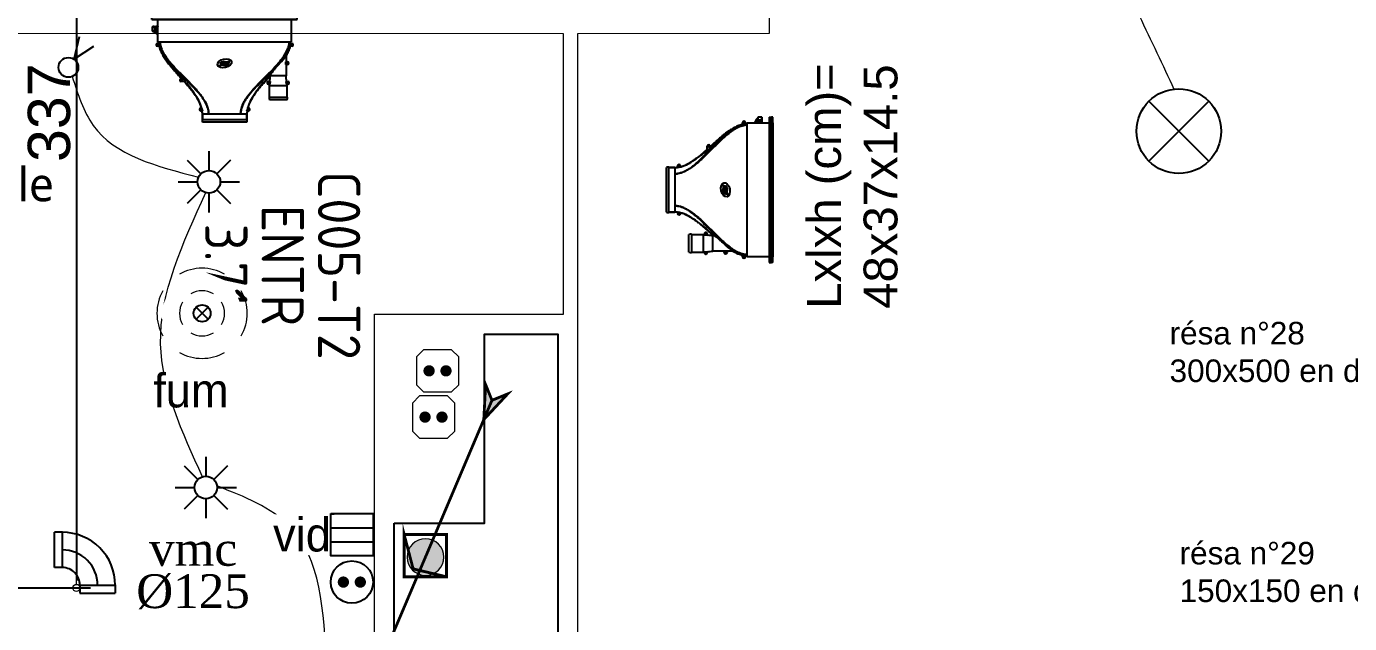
# Model space of a CAD drawing. Header units: millimetres. Extents: x 454430 to 532383, y -370512 to -310890.
# Drawn here: x 485673 to 490363, y -340370 to -338252 of the extents above; entities that cross this region are included whole.
import ezdxf
from ezdxf import colors
from ezdxf.entities.mleader import LeaderData, LeaderLine
from ezdxf.math import Vec2, Vec3

# ---------------------------------------------------------------- set-up
doc = ezdxf.new("R2010")
doc.units = ezdxf.units.MM
doc.set_wipeout_variables(frame=1)
doc.linetypes.add('prlm_ef', pattern=[0.165, 0.1, -0.065])
doc.linetypes.add('prlm_gaz', pattern=[36, 24, -3, 0, -3, 0, -3, 0, -3])
for name, color, linetype, lineweight in [('_GAZELEC-BOITE INCORPO', 36, 'Continuous', 18), ('_GAZELEC-RESERVATION', 1, 'Continuous', 18), ('_GAZELEC-RESERVATION 2', 132, 'Continuous', 18)]:
    doc.layers.add(name, color=color, linetype=linetype, lineweight=lineweight)
for name, color, linetype in [('GAZ-EU FLECHE', 42, 'Continuous'), ('prlm-CHAUFF', 30, 'Continuous'), ('prlm-EAU-EF', 161, 'Continuous'), ('prlm-EAU-EUEV', 25, 'Continuous'), ('prlm-ELEC-CFA', 181, 'Continuous'), ('prlm-ELEC-CFO', 201, 'Continuous'), ('prlm-ELEC-SSI', 230, 'Continuous'), ('prlm-GAZ', 20, 'Continuous'), ('prlm-GT', 242, 'Continuous'), ('prlm-VMC', 93, 'Continuous')]:
    doc.layers.add(name, color=color, linetype=linetype)
doc.layers.add('prlm-xpoly', color=7, linetype='Continuous', plot=False)
doc.styles.add('Arial', font='arial.ttf')
doc.styles.add('prlm-chauff', font='trebucbi.ttf', dxfattribs={"height": 18})
doc.styles.add('prlm-elec-cfa', font='comic.ttf', dxfattribs={"height": 12})
doc.styles.add('prlm-elec-ssi', font='comic.ttf', dxfattribs={"height": 12})
doc.styles.add('prlm-vmc', font='pala.ttf', dxfattribs={"height": 14})
doc.styles.add('prlm-xpoly', font='isocp.shx', dxfattribs={"height": 15})
doc.styles.get("Standard").update_dxf_attribs({"font": 'arial.ttf'})
doc.dimstyles.new('200', dxfattribs={"dimtxt": 150, "dimasz": 25, "dimexe": 50, "dimexo": 50, "dimgap": 20, "dimtad": 1, "dimdec": 0, "dimlfac": 0.1, "dimdsep": 46, "dimtxsty": 'Arial', "dimblk1": 'DOTBLANK', "dimblk2": 'DOTBLANK', "dimsah": 1, "dimcen": 25, "dimclrd": 5, "dimclre": 5, "dimadec": 0, "dimazin": 0, "dimtfac": 1, "dimtdec": 0, "dimtmove": 0, "dimatfit": 3, "dimldrblk": 'DOTBLANK', "dimfxl": 50, "dimtolj": 1, "dimtzin": 0, "dimarcsym": 0})

# ---------------------------------------------------------------- blocks, each defined once
blk = doc.blocks.new('xi.PCGTL')
at = {"layer": 'prlm-ELEC-CFO', "color": 0, "lineweight": 0}
blk.add_lwpolyline([(-7.5, -5), (-5, -7.5), (5, -7.5), (7.5, -5), (7.5, 5), (5, 7.5), (-5, 7.5), (-7.5, 5)], close=True, dxfattribs=at)
at = {"layer": 'prlm-ELEC-CFO', "color": 0, "linetype": 'ByBlock', "lineweight": 5, "const_width": 2}
for points in [[(-4, 0, 1), (-2, 0, 1)], [(2, 0, 1), (4, 0, 1)]]:
    blk.add_lwpolyline(points, format="xyb", close=True, dxfattribs=at)
blk = doc.blocks.new('xi.PC')
at = {"color": 0, "lineweight": 5}
blk.add_wipeout([(-7.5, -7.5), (7.5, -7.5), (7.5, 7.5), (-7.5, 7.5)], dxfattribs=at).dxf.layer = 'prlm-ELEC-CFO'
at = {"layer": 'prlm-ELEC-CFO', "color": 0, "linetype": 'ByBlock', "lineweight": 5, "const_width": 2}
for points in [[(-4, 0, 1), (-2, 0, 1)], [(2, 0, 1), (4, 0, 1)]]:
    blk.add_lwpolyline(points, format="xyb", close=True, dxfattribs=at)
at = {"layer": 'prlm-ELEC-CFO', "color": 0, "linetype": 'ByBlock', "lineweight": -2}
blk.add_circle((0, 0), 7.5, dxfattribs=at)
blk = doc.blocks.new('xi.VV')
at = {"layer": 'prlm-ELEC-CFO', "color": 0}
blk.add_lwpolyline([(6.95, 3.42), (0.01, -1.13), (1.91, 6.95)], dxfattribs=at)
blk.add_circle((-2, -4), 3.5, dxfattribs=at)
blk = doc.blocks.new('xi.SPOT')
at = {"color": 0, "lineweight": 5}
blk.add_wipeout([(-4, 0), (-2.83, -2.83), (0, -4), (2.83, -2.83), (4, 0), (2.83, 2.83), (0, 4), (-2.83, 2.83)], dxfattribs=at).dxf.layer = 'prlm-ELEC-CFO'
at = {"layer": 'prlm-ELEC-CFO', "color": 0, "linetype": 'ByBlock', "lineweight": -2, "flags": 128}
for points in [[(0, 10.88), (0, 4)], [(-7.69, 7.69), (-2.83, 2.83)], [(7.69, 7.69), (2.83, 2.83)], [(-10.88, 0), (-4, 0)], [(4, 0), (10.88, 0)], [(-2.83, -2.83), (-7.69, -7.69)], [(0, -4), (0, -10.88)], [(2.83, -2.83), (7.69, -7.69)]]:
    blk.add_lwpolyline(points, dxfattribs=at)
at = {"layer": 'prlm-ELEC-CFO', "color": 0, "linetype": 'ByBlock', "lineweight": -2}
blk.add_circle((0, 0), 4, dxfattribs=at)
blk = doc.blocks.new('xi.PTCE')
at = {"layer": 'prlm-ELEC-CFO', "color": 0}
for points in [[(-10.61, 10.61), (10.61, -10.61)], [(10.61, 10.61), (-10.61, -10.61)]]:
    blk.add_lwpolyline(points, dxfattribs=at)
at = {"layer": 'prlm-ELEC-CFO', "color": 0, "linetype": 'ByBlock'}
blk.add_circle((0, 0), 15, dxfattribs=at)
blk = doc.blocks.new('xi.fum')
at = {"color": 0}
blk.add_wipeout([(-10.61, -10.61), (-15, 0), (-10.61, 10.61), (0, 15), (10.61, 10.61), (15, 0), (10.61, -10.61), (0, -15)], dxfattribs=at).dxf.layer = 'prlm-ELEC-SSI'
at = {"layer": 'prlm-ELEC-SSI', "color": 0}
for points in [[(-2.12, 2.12), (2.12, -2.12)], [(2.12, 2.12), (-2.12, -2.12)]]:
    blk.add_lwpolyline(points, dxfattribs=at)
blk.add_circle((0, 0), 3, dxfattribs=at)
at = {"layer": 'prlm-ELEC-SSI', "color": 0, "lineweight": 13}
for radius, start, end in [(16, 60, 120), (16, 150, 210), (8, 60, 120), (16, 330, 30), (8, 150, 210), (8, 330, 30), (8, 240, 300), (16, 240, 300)]:
    blk.add_arc((0, 0), radius, start, end, dxfattribs=at)
blk = doc.blocks.new('xi.twintop')
at = {"layer": 'prlm-CHAUFF', "ltscale": 50}
for p, q in [((-8, 35.6), (8, 35.6)), ((-7.9, 36.5), (7.9, 36.5)), ((-7.9, 35.6), (-7.9, 33.5)), ((-7.9, 33.5), (-7.9, 35.6)), ((-5.67, 33.5), (-7.9, 33.5)), ((5.67, 33.5), (-5.67, 33.5)), ((7.9, 33.5), (5.67, 33.5)), ((7.9, 35.6), (7.9, 33.5)), ((7.9, 33.5), (7.9, 35.6)), ((-22.15, 28.5), (-15.85, 28.5)), ((-9.41, 28.48), (-9.41, 28.48)), ((-8.61, 31.95), (-8.61, 32.05)), ((-8.61, 32.05), (-8.51, 32.05)), ((-8.51, 31.95), (-8.61, 31.95)), ((-8.51, 32.16), (-8.41, 32.16)), ((-8.51, 32.05), (-8.51, 32.16)), ((-8.51, 31.84), (-8.51, 31.95)), ((-8.41, 31.84), (-8.51, 31.84)), ((-7.9, 32.5), (-8.46, 32.5)), ((-8.46, 31.5), (-8.16, 31.5)), ((-8.41, 32.16), (-8.41, 32.05)), ((-8.41, 32.05), (-8.3, 32.05)), ((-8.3, 31.95), (-8.41, 31.95)), ((-8.41, 31.95), (-8.41, 31.84)), ((-8.3, 32.05), (-8.3, 31.95)), ((-8.16, 31.5), (-7.95, 32.18)), ((-7.9, 32.5), (-7.95, 32.18)), ((7.95, 32.18), (7.9, 32.5)), ((7.9, 32.5), (8.46, 32.5)), ((8.16, 31.5), (7.95, 32.18)), ((8.46, 31.5), (8.16, 31.5)), ((8.3, 31.95), (8.3, 32.05)), ((8.3, 32.05), (8.41, 32.05)), ((8.41, 31.95), (8.3, 31.95)), ((8.41, 32.16), (8.51, 32.16)), ((8.41, 32.05), (8.41, 32.16)), ((8.41, 31.84), (8.41, 31.95)), ((8.51, 31.84), (8.41, 31.84)), ((8.51, 32.16), (8.51, 32.05)), ((8.51, 32.05), (8.61, 32.05)), ((8.61, 31.95), (8.51, 31.95)), ((8.51, 31.95), (8.51, 31.84)), ((8.61, 32.05), (8.61, 31.95)), ((9.12, 29.02), (9.09, 29.02)), ((9.41, 28.48), (9.38, 28.48)), ((-15.75, 27.6), (-22.25, 27.6)), ((-22.15, 27.6), (-22.15, 23.5)), ((-22.15, 27.6), (-22.15, 23.5)), ((-15.85, 23.5), (-22.15, 23.5)), ((-15.85, 27.6), (-15.85, 23.5)), ((-15.85, 27.6), (-15.85, 23.5)), ((-22.56, 22.55), (-22.45, 22.55)), ((-22.56, 22.45), (-22.56, 22.55)), ((-22.45, 22.45), (-22.56, 22.45)), ((-22.45, 22.66), (-22.35, 22.66)), ((-22.45, 22.55), (-22.45, 22.66)), ((-22.45, 22.34), (-22.45, 22.45)), ((-22.35, 22.34), (-22.45, 22.34)), ((-22.4, 23), (-21.97, 23)), ((-21.85, 22), (-22.4, 22)), ((-22.35, 22.66), (-22.35, 22.55)), ((-22.35, 22.55), (-22.24, 22.55)), ((-22.24, 22.45), (-22.35, 22.45)), ((-22.35, 22.45), (-22.35, 22.34)), ((-22.24, 22.55), (-22.24, 22.45)), ((-21.97, 23), (-21.85, 22.06)), ((-21.85, 22.06), (-21.85, 22)), ((-21.8, 20), (-16.2, 20)), ((-21.8, 16), (-21.8, 20)), ((-21.8, 16), (-21.8, 20)), ((-16.2, 19.84), (-14.13, 22)), ((-14.13, 22), (-16.2, 19.84)), ((-16.2, 19.84), (-16.2, 20)), ((-16.2, 19.84), (-16.2, 20)), ((-16.15, 22.06), (-16.03, 23)), ((-16.15, 22), (-16.15, 22.06)), ((-15.6, 22), (-16.15, 22)), ((-16.03, 23), (-15.6, 23)), ((-15.76, 22.45), (-15.76, 22.55)), ((-15.76, 22.55), (-15.65, 22.55)), ((-15.65, 22.45), (-15.76, 22.45)), ((-15.65, 22.66), (-15.55, 22.66)), ((-15.65, 22.55), (-15.65, 22.66)), ((-15.65, 22.34), (-15.65, 22.45)), ((-15.55, 22.34), (-15.65, 22.34)), ((-15.55, 22.66), (-15.55, 22.55)), ((-15.55, 22.55), (-15.44, 22.55)), ((-15.55, 22.45), (-15.55, 22.34)), ((-15.44, 22.45), (-15.55, 22.45)), ((-15.44, 22.55), (-15.44, 22.45)), ((14.83, 21), (13.83, 22)), ((13.83, 22), (15.44, 22)), ((15.44, 21), (14.83, 21)), ((15.28, 21.45), (15.28, 21.55)), ((15.28, 21.55), (15.39, 21.55)), ((15.39, 21.45), (15.28, 21.45)), ((15.39, 21.66), (15.49, 21.66)), ((15.39, 21.55), (15.39, 21.66)), ((15.39, 21.34), (15.39, 21.45)), ((15.49, 21.34), (15.39, 21.34)), ((15.49, 21.66), (15.49, 21.55)), ((15.49, 21.55), (15.6, 21.55)), ((15.49, 21.45), (15.49, 21.34)), ((15.6, 21.45), (15.49, 21.45)), ((15.6, 21.55), (15.6, 21.45)), ((-22.36, 15.45), (-22.36, 15.55)), ((-22.36, 15.55), (-22.25, 15.55)), ((-22.25, 15.45), (-22.36, 15.45)), ((-22.25, 15.66), (-22.15, 15.66)), ((-22.25, 15.55), (-22.25, 15.66)), ((-22.25, 15.34), (-22.25, 15.45)), ((-22.15, 15.34), (-22.25, 15.34)), ((-22.2, 16), (-21.65, 16)), ((-21.65, 15), (-22.2, 15)), ((-22.15, 15.66), (-22.15, 15.55)), ((-22.15, 15.55), (-22.04, 15.55)), ((-22.15, 15.45), (-22.15, 15.34)), ((-22.04, 15.45), (-22.15, 15.45)), ((-22.04, 15.55), (-22.04, 15.45)), ((-21.8, 12.88), (-21.8, 15)), ((-21.8, 12.88), (-21.8, 15)), ((-21.65, 16), (-21.65, 15)), ((-23.8, 9.5), (-23.19, 9.5)), ((23.19, 9.5), (23.8, 9.5)), ((-23.96, 8.95), (-23.96, 9.05)), ((-23.96, 9.05), (-23.85, 9.05)), ((-23.85, 8.95), (-23.96, 8.95)), ((-23.85, 9.16), (-23.75, 9.16)), ((-23.85, 9.05), (-23.85, 9.16)), ((-23.85, 8.84), (-23.85, 8.95)), ((-23.75, 8.84), (-23.85, 8.84)), ((-23.36, 8.5), (-23.8, 8.5)), ((-23.75, 9.16), (-23.75, 9.05)), ((-23.75, 9.05), (-23.64, 9.05)), ((-23.75, 8.95), (-23.75, 8.84)), ((-23.64, 8.95), (-23.75, 8.95)), ((23.7, 8), (-23.7, 8)), ((-23.7, 8), (-23.7, 0)), ((-23.64, 9.05), (-23.64, 8.95)), ((-23.36, 8.42), (-23.36, 8.5)), ((23.36, 8.42), (23.36, 8.5)), ((23.8, 8.5), (23.36, 8.5)), ((23.64, 8.95), (23.64, 9.05)), ((23.64, 9.05), (23.75, 9.05)), ((23.75, 8.95), (23.64, 8.95)), ((23.7, 8), (23.7, 0)), ((24.18, 4.47), (23.7, 4.81)), ((23.75, 9.16), (23.85, 9.16)), ((23.75, 9.05), (23.75, 9.16)), ((23.75, 8.84), (23.75, 8.95)), ((23.85, 8.84), (23.75, 8.84)), ((23.85, 9.16), (23.85, 9.05)), ((23.85, 9.05), (23.96, 9.05)), ((23.85, 8.95), (23.85, 8.84)), ((23.96, 8.95), (23.85, 8.95)), ((23.96, 9.05), (23.96, 8.95)), ((24.35, 4.85), (24.33, 4.89)), ((24.35, 4.36), (24.35, 4.85)), ((24.35, 4.85), (24.36, 4.85)), ((24.41, 4.79), (24.43, 4.83)), ((24.41, 4.79), (24.41, 4.32)), ((25.01, 4.43), (24.41, 4.79)), ((24.43, 4.83), (25.04, 4.47)), ((-25.75, 0), (-25.75, -0.73)), ((25.75, 0), (-25.75, 0)), ((24.06, 4.42), (23.7, 4.66)), ((23.7, 2.6), (24.06, 2.6)), ((23.7, 2.57), (23.73, 2.6)), ((23.79, 2.6), (23.88, 2.51)), ((23.88, 2.51), (23.97, 2.6)), ((24.04, 2.6), (24.13, 2.51)), ((24.06, 2.6), (24.06, 4.42)), ((24.64, 4.04), (24.06, 4.42)), ((24.64, 2.6), (24.06, 2.6)), ((24.13, 2.51), (24.22, 2.6)), ((24.2, 4.46), (24.18, 4.47)), ((24.18, 2.56), (24.24, 2.51)), ((24.54, 4.24), (24.2, 4.46)), ((24.24, 2.51), (24.3, 2.58)), ((24.28, 2.6), (24.37, 2.51)), ((24.37, 2.51), (24.46, 2.6)), ((24.42, 2.57), (24.48, 2.51)), ((24.48, 2.51), (24.56, 2.58)), ((24.54, 2.6), (24.63, 2.51)), ((24.63, 2.51), (24.72, 2.6)), ((24.64, 4.04), (24.72, 4.01)), ((24.64, 2.6), (24.64, 4.04)), ((24.72, 2.65), (24.64, 2.6)), ((24.64, 2.6), (24.64, 2.6)), ((25.66, 2.6), (24.64, 2.6)), ((24.7, 2.58), (24.77, 2.51)), ((24.72, 4.01), (24.72, 2.65)), ((24.72, 2.65), (25.71, 2.65)), ((24.73, 2.6), (24.82, 2.51)), ((24.77, 2.51), (24.79, 2.53)), ((24.82, 2.51), (24.91, 2.6)), ((24.9, 2.59), (24.98, 2.51)), ((24.98, 2.51), (25.07, 2.6)), ((25.04, 4.47), (25.01, 4.43)), ((25.01, 4.25), (25.01, 4.43)), ((25.02, 4.42), (25.01, 4.43)), ((25.06, 4.46), (25.02, 4.42)), ((25.02, 4.42), (25.02, 4.25)), ((25.28, 4.25), (25.02, 4.42)), ((25.02, 2.54), (25.05, 2.51)), ((25.04, 4.47), (25.06, 4.46)), ((25.05, 2.51), (25.09, 2.55)), ((25.06, 4.46), (25.39, 4.24)), ((25.06, 2.58), (25.13, 2.51)), ((25.13, 2.51), (25.22, 2.6)), ((25.19, 2.57), (25.25, 2.51)), ((25.25, 2.51), (25.34, 2.6)), ((25.27, 2.53), (25.29, 2.51)), ((25.29, 2.51), (25.32, 2.54)), ((25.31, 2.56), (25.36, 2.51)), ((25.36, 2.51), (25.45, 2.6)), ((25.4, 2.55), (25.44, 2.51)), ((25.44, 2.51), (25.53, 2.6)), ((25.48, 2.54), (25.51, 2.51)), ((25.51, 2.51), (25.6, 2.6)), ((25.53, 2.53), (25.55, 2.51)), ((25.55, 2.51), (25.64, 2.6)), ((25.71, 2.65), (25.66, 2.6)), ((25.66, 2.6), (25.66, 2.6)), ((25.71, 2.65), (25.71, 4.01)), ((25.75, 0), (25.75, -0.73)), ((-25.75, -0.81), (-25.75, -0.73)), ((-25.75, -0.73), (25.75, -0.73)), ((-25.75, -1.3), (-25.75, -0.81)), ((25.75, -0.81), (-25.75, -0.81)), ((-25.75, -1.3), (25.75, -1.3)), ((23.75, -0.99), (-23.75, -0.99)), ((-23.75, -1.06), (-23.75, -0.99)), ((-23.55, -0.99), (-23.75, -1.06)), ((-23.75, -1.06), (23.75, -1.06)), ((23.75, -1.11), (-23.75, -1.11)), ((-23.75, -1.16), (-23.75, -1.11)), ((-23.59, -1.11), (-23.75, -1.16)), ((-23.75, -1.16), (23.75, -1.16)), ((23.75, -1.2), (-23.75, -1.2)), ((-23.75, -1.23), (-23.75, -1.2)), ((-23.64, -1.2), (-23.75, -1.23)), ((-23.75, -1.23), (23.75, -1.23)), ((23.75, -1.26), (-23.75, -1.26)), ((-23.75, -1.28), (-23.75, -1.26)), ((-23.68, -1.26), (-23.75, -1.28)), ((-23.75, -1.28), (23.75, -1.28)), ((23.75, -1.29), (-23.75, -1.29)), ((-23.75, -1.3), (-23.75, -1.29)), ((-23.73, -1.29), (-23.75, -1.3)), ((-23.75, -1.3), (23.75, -1.3)), ((23.75, -1.06), (23.55, -0.99)), ((23.75, -1.16), (23.59, -1.11)), ((23.75, -1.23), (23.64, -1.2)), ((23.75, -1.28), (23.68, -1.26)), ((23.75, -1.3), (23.73, -1.29)), ((23.75, -0.99), (23.75, -1.06)), ((23.75, -1.11), (23.75, -1.16)), ((23.75, -1.2), (23.75, -1.23)), ((23.75, -1.26), (23.75, -1.28)), ((23.75, -1.29), (23.75, -1.3)), ((25.75, -0.73), (25.75, -0.81)), ((25.75, -1.3), (25.75, -0.81))]:
    blk.add_line(p, q, dxfattribs=at)
for centre, radius in [((-8.46, 32), 0.3), ((-8.46, 32), 0.25), ((8.46, 32), 0.3), ((8.46, 32), 0.25), ((-22.4, 22.5), 0.3), ((-22.4, 22.5), 0.25), ((-15.6, 22.5), 0.3), ((-15.6, 22.5), 0.25), ((15.44, 21.5), 0.3), ((15.44, 21.5), 0.25), ((-22.2, 15.5), 0.3), ((-22.2, 15.5), 0.25), ((-23.8, 9), 0.3), ((-23.8, 9), 0.25), ((23.8, 9), 0.3), ((23.8, 9), 0.25)]:
    blk.add_circle(centre, radius, dxfattribs=at)
for centre, radius, start, end in [((-6.01, 35.83), 2, 160.5755, 186.7441), ((-6.01, 35.83), 2, 160.5755, 186.7441), ((-15.67, 33.51), 7.77, 352.5456, 359.9423), ((-15.72, 33.51), 7.82, 352.5763, 359.9264), ((-15.07, 33.49), 7.17, 353.9053, 0.1157), ((15.11, 33.49), 7.25, 179.9215, 187.8382), ((6.01, 35.83), 2, 353.2559, 19.4245), ((6.01, 35.83), 2, 353.2559, 19.4245), ((15.67, 33.51), 7.77, 180.0577, 187.4544), ((15.72, 33.51), 7.82, 180.0736, 187.4237), ((-20.26, 27.83), 2, 160.5755, 186.7441), ((-20.26, 27.83), 2, 160.5755, 186.7441), ((-17.74, 27.83), 2, 353.2559, 19.4245), ((-17.74, 27.83), 2, 353.2559, 19.4245), ((-43.13, 48.06), 39, 319.3887, 329.86), ((-43.13, 48.06), 39, 319.3887, 329.8601), ((-26.92, 38.17), 20.01, 331.0483, 332.7983), ((-26.92, 38.17), 20.01, 331.0482, 332.7982), ((-19.51, 34.47), 11.74, 332.3321, 345.441), ((-19.16, 34.32), 11.35, 332.1374, 345.6929), ((-8.46, 32), 0.5, 90, 270), ((-15.07, 33.49), 7.17, 352.0923, 353.5448), ((21.1, 34.98), 13.43, 192.9954, 216.0824), ((19.16, 34.32), 11.35, 194.4106, 207.8626), ((8.46, 32), 0.5, 270, 90), ((26.92, 38.17), 20.01, 207.2018, 208.9518), ((43.13, 48.06), 39, 210.1399, 220.6113), ((43.13, 48.06), 39, 212.5506, 220.6113), ((-22.4, 22.5), 0.5, 90, 270), ((-15.6, 22.5), 0.5, 270, 90), ((-22.51, 30.1), 11.66, 315.9701, 320.4245), ((-22.76, 30.33), 11.99, 316.0326, 320.3619), ((22.51, 30.1), 11.66, 219.5755, 224.0299), ((22.76, 30.33), 11.99, 219.6381, 223.9674), ((15.44, 21.5), 0.5, 270, 90), ((-22.2, 15.5), 0.5, 90, 270), ((-2.48, -0.77), 23.65, 136.4099, 144.7501), ((-44.74, 40.05), 35.1, 315.7111, 319.5265), ((-23.8, 9), 0.5, 90, 270), ((-11.41, 6.64), 12.12, 163.7263, 166.3852), ((23.8, 9), 0.5, 270, 90), ((17.64, -7.23), 13.85, 61.9182, 64.0515), ((17.76, -6.88), 13.43, 62.115, 63.7632), ((18.29, -6.04), 12.5, 61.3177, 61.5903), ((24.75, 5.45), 0.703, 233.033, 242.9325), ((24.72, 5.11), 0.448, 214.6713, 225.4982), ((25.88, 4.92), 0.836, 234.1326, 239.2425), ((18.29, -6.04), 12.5, 53.7494, 55.0637)]:
    blk.add_arc(centre, radius, start, end, dxfattribs=at)
blk.add_ellipse((0, 15.55), major_axis=(2.49, 0.57), ratio=0.600775, dxfattribs=at)
for points, knots in [([(-5.67, 33.5), (-5.67, 33.33), (-5.68, 33.16), (-5.7, 32.82), (-5.72, 32.65), (-5.8, 32.15), (-5.87, 31.82), (-6.05, 31.16), (-6.16, 30.84), (-6.41, 30.21), (-6.55, 29.9), (-7, 29), (-7.34, 28.43), (-8.08, 27.34), (-8.47, 26.81), (-9.69, 25.27), (-10.57, 24.3), (-12.38, 22.39), (-13.32, 21.46), (-15.19, 19.6), (-16.12, 18.67), (-17.95, 16.77), (-18.84, 15.8), (-20.08, 14.27), (-20.47, 13.75), (-21.03, 12.94), (-21.21, 12.66), (-21.55, 12.09), (-21.72, 11.8), (-22.17, 10.91), (-22.43, 10.31), (-22.7, 9.36), (-22.77, 9.03), (-22.86, 8.47), (-22.88, 8.24), (-22.89, 8)], [0, 0, 0, 0, 0.015625, 0.015625, 0.03125, 0.03125, 0.0625, 0.0625, 0.09375, 0.09375, 0.125, 0.125, 0.1875, 0.1875, 0.25, 0.25, 0.375, 0.375, 0.5, 0.5, 0.625, 0.625, 0.75, 0.75, 0.8125, 0.8125, 0.84375, 0.84375, 0.875, 0.875, 0.9375, 0.9375, 0.96875, 0.96875, 0.9907189, 0.9907189, 0.9907189, 0.9907189]), ([(-18.04, 17.26), (-16.85, 18.51), (-15.59, 19.7), (-13.1, 22.1), (-11.85, 23.3), (-10.07, 25.17), (-9.49, 25.81), (-8.39, 27.13), (-7.87, 27.82), (-7.16, 28.91), (-6.93, 29.29), (-6.52, 30.07), (-6.33, 30.48), (-6.02, 31.31), (-5.89, 31.74), (-5.76, 32.39), (-5.73, 32.61), (-5.69, 32.95), (-5.69, 33.06), (-5.67, 33.28), (-5.67, 33.39), (-5.67, 33.5)], [0, 0, 0, 0, 0.25, 0.25, 0.5, 0.5, 0.625, 0.625, 0.75, 0.75, 0.8125, 0.8125, 0.875, 0.875, 0.9375, 0.9375, 0.96875, 0.96875, 0.984375, 0.984375, 1, 1, 1, 1]), ([(5.67, 33.5), (5.67, 33.33), (5.68, 33.16), (5.71, 32.81), (5.73, 32.64), (5.81, 32.14), (5.88, 31.8), (6.08, 31.14), (6.2, 30.82), (6.47, 30.19), (6.62, 29.88), (7.1, 28.98), (7.46, 28.42), (8.23, 27.34), (8.65, 26.82), (9.93, 25.3), (10.84, 24.34), (12.72, 22.46), (13.69, 21.54), (15.61, 19.69), (16.57, 18.77), (18.43, 16.87), (19.34, 15.9), (20.59, 14.36), (20.99, 13.83), (21.55, 13), (21.73, 12.72), (22.07, 12.15), (22.24, 11.85), (22.69, 10.95), (22.94, 10.33), (23.21, 9.37), (23.28, 9.05), (23.36, 8.48), (23.38, 8.24), (23.39, 8)], [0, 0, 0, 0, 0.015625, 0.015625, 0.03125, 0.03125, 0.0625, 0.0625, 0.09375, 0.09375, 0.125, 0.125, 0.1875, 0.1875, 0.25, 0.25, 0.375, 0.375, 0.5, 0.5, 0.625, 0.625, 0.75, 0.75, 0.8125, 0.8125, 0.84375, 0.84375, 0.875, 0.875, 0.9375, 0.9375, 0.96875, 0.96875, 0.9908046, 0.9908046, 0.9908046, 0.9908046]), ([(22.89, 8), (22.88, 8.24), (22.86, 8.47), (22.77, 9.03), (22.7, 9.36), (22.43, 10.31), (22.17, 10.91), (21.72, 11.8), (21.55, 12.09), (21.21, 12.66), (21.03, 12.94), (20.47, 13.75), (20.08, 14.27), (18.84, 15.8), (17.95, 16.77), (16.12, 18.67), (15.18, 19.6), (13.32, 21.46), (12.38, 22.39), (10.57, 24.3), (9.69, 25.27), (8.47, 26.81), (8.08, 27.34), (7.34, 28.43), (7, 29), (6.55, 29.9), (6.41, 30.21), (6.16, 30.84), (6.05, 31.16), (5.87, 31.82), (5.79, 32.15), (5.72, 32.65), (5.7, 32.82), (5.68, 33.16), (5.67, 33.33), (5.67, 33.5)], [0.0092808, 0.0092808, 0.0092808, 0.0092808, 0.03125, 0.03125, 0.0625, 0.0625, 0.125, 0.125, 0.15625, 0.15625, 0.1875, 0.1875, 0.25, 0.25, 0.375, 0.375, 0.5, 0.5, 0.625, 0.625, 0.75, 0.75, 0.8125, 0.8125, 0.875, 0.875, 0.90625, 0.90625, 0.9375, 0.9375, 0.96875, 0.96875, 0.984375, 0.984375, 1, 1, 1, 1]), ([(-8.9, 29.46), (-9.06, 29.12), (-9.43, 28.41), (-10.08, 27.35), (-10.83, 26.27), (-11.65, 25.18), (-12.54, 24.1), (-13.65, 22.81), (-14.86, 21.46), (-15.81, 20.43), (-16.2, 20)], [0.1568082, 0.1568082, 0.1568082, 0.1568082, 0.2305418, 0.3149874, 0.4025619, 0.4929385, 0.5856877, 0.6803551, 0.8317746, 0.9509578, 0.9509578, 0.9509578, 0.9509578]), ([(14.38, 22), (14.06, 22.36), (13.37, 23.14), (12.33, 24.35), (11.38, 25.54), (10.58, 26.62), (9.93, 27.59), (9.37, 28.52), (9.05, 29.15), (8.91, 29.44)], [0.5730592, 0.5730592, 0.5730592, 0.5730592, 0.626259, 0.6884084, 0.7489718, 0.7930827, 0.8358988, 0.8773199, 0.9123747, 0.9123747, 0.9123747, 0.9123747]), ([(-18.04, 17.26), (-17.81, 17.52), (-17.58, 17.79), (-17.17, 18.3), (-16.98, 18.55), (-16.64, 19.03), (-16.49, 19.25), (-16.32, 19.53), (-16.28, 19.62), (-16.22, 19.76), (-16.2, 19.81), (-16.2, 19.84)], [0, 0, 0, 0, 0.25, 0.25, 0.5, 0.5, 0.75, 0.75, 0.875, 0.875, 1, 1, 1, 1]), ([(23.19, 9.5), (23.12, 9.79), (23.04, 10.07), (22.86, 10.64), (22.75, 10.92), (22.41, 11.74), (22.14, 12.27), (21.56, 13.3), (21.24, 13.8), (20.57, 14.77), (20.21, 15.25), (19.11, 16.65), (18.33, 17.54), (16.73, 19.29), (15.91, 20.15), (15.09, 21)], [0, 0, 0, 0, 0.0625, 0.0625, 0.125, 0.125, 0.25, 0.25, 0.375, 0.375, 0.5, 0.5, 0.75, 0.75, 1, 1, 1, 1]), ([(21.4, 13.55), (21.3, 13.71), (20.98, 14.2), (20.41, 15.02), (19.67, 15.99), (18.88, 16.96), (17.95, 18.04), (16.9, 19.22), (15.98, 20.24), (15.44, 20.84), (15.29, 21)], [0.1694223, 0.1694223, 0.1694223, 0.1694223, 0.1906001, 0.2339285, 0.2787061, 0.3247019, 0.3716424, 0.4351709, 0.4991397, 0.523565, 0.523565, 0.523565, 0.523565]), ([(-23.39, 8), (-23.38, 8.28), (-23.35, 8.55), (-23.25, 9.19), (-23.16, 9.55), (-22.84, 10.61), (-22.54, 11.29), (-21.83, 12.6), (-21.42, 13.22), (-20.56, 14.41), (-20.09, 14.98), (-19.62, 15.54)], [0.0331631, 0.0331631, 0.0331631, 0.0331631, 0.125, 0.125, 0.25, 0.25, 0.5, 0.5, 0.75, 0.75, 1, 1, 1, 1]), ([(-1.94, 14.63), (-1.21, 15.35), (-0.84, 15.44), (-0.45, 15.4), (0.16, 15.33), (0.81, 14.93), (1.54, 15.51)], [0, 0, 0, 0, 0.389075, 0.389075, 0.389075, 1, 1, 1, 1]), ([(-1.63, 15.67), (-0.9, 16.39), (-0.53, 16.49), (-0.14, 16.44), (0.47, 16.38), (1.12, 15.98), (1.85, 16.55)], [0, 0, 0, 0, 0.389075, 0.389075, 0.389075, 1, 1, 1, 1]), ([(-23.19, 9.5), (-23.12, 9.8), (-23.04, 10.09), (-22.9, 10.53), (-22.84, 10.67), (-22.74, 10.96), (-22.68, 11.1), (-22.5, 11.53), (-22.37, 11.8), (-22.1, 12.35), (-21.95, 12.61), (-21.8, 12.88)], [0, 0, 0, 0, 0.25, 0.25, 0.375, 0.375, 0.5, 0.5, 0.75, 0.75, 1, 1, 1, 1]), ([(-21.8, 12.88), (-21.96, 12.6), (-22.11, 12.32), (-22.4, 11.74), (-22.54, 11.45), (-22.78, 10.85), (-22.89, 10.55), (-23.01, 10.17), (-23.03, 10.1), (-23.05, 10.03)], [0, 0, 0, 0, 0.25, 0.25, 0.5, 0.5, 0.75, 0.75, 0.8062429, 0.8062429, 0.8062429, 0.8062429]), ([(24.24, 4.96), (24.23, 4.96), (24.23, 4.96), (24.22, 4.97), (24.2, 4.97), (24.19, 4.97), (24.18, 4.98), (24.16, 4.98), (24.15, 4.98), (24.13, 4.99), (24.11, 4.99), (24.09, 4.99), (24.08, 4.99), (24.05, 4.99), (24.02, 4.99), (23.98, 4.99), (23.93, 4.98), (23.89, 4.98), (23.84, 4.97), (23.78, 4.96), (23.74, 4.95), (23.71, 4.95), (23.7, 4.94)], [0.1059402, 0.1059402, 0.1059402, 0.1059402, 0.1359504, 0.1694868, 0.202886, 0.2361704, 0.2693627, 0.3024859, 0.3355633, 0.3686184, 0.401675, 0.434757, 0.4678887, 0.5010941, 0.5629781, 0.6246926, 0.6863942, 0.7482374, 0.8103737, 0.8729511, 0.9361135, 0.9654522, 0.9654522, 0.9654522, 0.9654522]), ([(23.7, 4.91), (23.71, 4.91), (23.72, 4.91), (23.74, 4.92), (23.78, 4.92), (23.81, 4.93), (23.83, 4.93), (23.86, 4.94), (23.89, 4.94), (23.92, 4.95), (23.94, 4.95), (23.97, 4.95), (23.99, 4.96), (24.02, 4.96), (24.04, 4.96), (24.06, 4.96), (24.08, 4.96), (24.11, 4.96), (24.14, 4.96), (24.18, 4.96), (24.21, 4.95), (24.24, 4.95), (24.26, 4.94), (24.28, 4.93), (24.3, 4.92), (24.32, 4.91), (24.33, 4.9), (24.33, 4.89)], [0.053874, 0.053874, 0.053874, 0.053874, 0.0607104, 0.0907643, 0.1206402, 0.1503557, 0.1799287, 0.2093776, 0.238721, 0.2679778, 0.2971672, 0.3263086, 0.3554219, 0.3845269, 0.4136437, 0.4427926, 0.4719939, 0.5012681, 0.5562327, 0.6110034, 0.6657154, 0.7205017, 0.7754929, 0.8308166, 0.8865967, 0.9429527, 1, 1, 1, 1]), ([(24.35, 4.85), (24.35, 4.86), (24.35, 4.86), (24.34, 4.87), (24.33, 4.88), (24.32, 4.88), (24.31, 4.89), (24.3, 4.89), (24.29, 4.9), (24.28, 4.9), (24.26, 4.91), (24.25, 4.91), (24.23, 4.91), (24.22, 4.92), (24.2, 4.92), (24.18, 4.92), (24.17, 4.92), (24.15, 4.92), (24.12, 4.92), (24.09, 4.92), (24.05, 4.92), (24, 4.92), (23.95, 4.91), (23.9, 4.9), (23.85, 4.89), (23.79, 4.88), (23.74, 4.87), (23.71, 4.86), (23.7, 4.86)], [0, 0, 0, 0, 0.0300773, 0.0600539, 0.0899314, 0.1197114, 0.1493956, 0.1789856, 0.2084831, 0.2378898, 0.2672073, 0.2964374, 0.3255817, 0.3546421, 0.3836203, 0.4125181, 0.4413372, 0.4700795, 0.4987468, 0.5532579, 0.6080368, 0.6630958, 0.7184471, 0.7741027, 0.8300742, 0.8863734, 0.9430116, 0.9677174, 0.9677174, 0.9677174, 0.9677174]), ([(24.65, 4.2), (24.65, 4.2), (24.64, 4.2), (24.64, 4.2), (24.63, 4.2), (24.63, 4.2), (24.62, 4.2), (24.61, 4.21), (24.6, 4.21), (24.59, 4.21), (24.58, 4.22), (24.55, 4.23), (24.54, 4.24), (24.54, 4.24)], [0, 0, 0, 0, 0.061789, 0.122374, 0.182441, 0.242697, 0.303842, 0.366548, 0.43144, 0.49908, 0.668346, 0.832646, 1, 1, 1, 1]), ([(25.45, 4.21), (25.44, 4.21), (25.44, 4.22), (25.43, 4.22), (25.41, 4.23), (25.4, 4.23), (25.39, 4.24), (25.37, 4.24), (25.36, 4.25), (25.34, 4.25), (25.32, 4.25), (25.3, 4.26), (25.29, 4.26), (25.27, 4.26), (25.24, 4.26), (25.22, 4.26), (25.2, 4.26), (25.17, 4.26), (25.13, 4.26), (25.08, 4.26), (25.03, 4.26), (24.97, 4.25), (24.91, 4.24), (24.85, 4.24), (24.79, 4.23), (24.72, 4.21), (24.67, 4.21), (24.65, 4.2)], [0.0304712, 0.0304712, 0.0304712, 0.0304712, 0.0599457, 0.0897682, 0.1195016, 0.1491541, 0.1787343, 0.2082505, 0.2377114, 0.2671256, 0.2965018, 0.3258487, 0.355175, 0.3844897, 0.4138015, 0.4431194, 0.4724522, 0.5018089, 0.5568669, 0.611863, 0.6668562, 0.7219052, 0.7770682, 0.8324028, 0.8879658, 0.9438132, 1, 1, 1, 1]), ([(25.71, 4.01), (25.69, 4.04), (25.65, 4.06), (25.55, 4.09), (25.48, 4.1), (25.35, 4.1), (25.31, 4.1), (25.21, 4.09), (25.16, 4.09), (24.98, 4.06), (24.86, 4.04), (24.72, 4.01)], [0, 0, 0, 0, 0.25, 0.25, 0.5, 0.5, 0.625, 0.625, 0.75, 0.75, 1, 1, 1, 1])]:
    blk.add_open_spline(points, degree=3, knots=knots, dxfattribs=at)
for points in [[(-22.15, 23.5), (-22.15, 23.33), (-22.14, 23.17), (-22.13, 23)], [(-22.15, 23.5), (-22.15, 23.33), (-22.14, 23.17), (-22.13, 23)], [(-15.85, 23.5), (-15.85, 23.33), (-15.86, 23.17), (-15.87, 23)], [(-15.85, 23.5), (-15.85, 23.33), (-15.86, 23.17), (-15.87, 23)], [(-22.01, 22), (-21.91, 21.33), (-21.8, 20.67), (-21.8, 20)], [(-22.01, 22), (-21.91, 21.33), (-21.8, 20.67), (-21.8, 20)], [(-15.99, 22), (-16.09, 21.33), (-16.2, 20.67), (-16.2, 20)], [(-15.99, 22), (-16.09, 21.33), (-16.2, 20.67), (-16.2, 20)], [(-0.55, 15.04), (-0.94, 15.09), (-1.32, 14.99), (-1.94, 14.63)], [(-1.78, 15.16), (-1.06, 15.88), (-0.68, 15.97), (-0.29, 15.93)], [(-0.39, 15.58), (-0.78, 15.62), (-1.16, 15.52), (-1.78, 15.16)], [(-0.23, 16.09), (-0.63, 16.13), (-1.01, 16.03), (-1.63, 15.67)], [(1.54, 15.51), (0.72, 14.57), (0.07, 14.98), (-0.55, 15.04)], [(1.7, 16.04), (0.88, 15.1), (0.23, 15.51), (-0.39, 15.58)], [(-0.29, 15.93), (0.32, 15.87), (0.96, 15.47), (1.7, 16.04)], [(1.85, 16.55), (1.03, 15.62), (0.38, 16.02), (-0.23, 16.09)], [(-23.19, 9.5), (-23.26, 9.17), (-23.32, 8.84), (-23.36, 8.5)], [(23.36, 8.5), (23.32, 8.84), (23.26, 9.17), (23.19, 9.5)]]:
    blk.add_open_spline(points, degree=3, dxfattribs=at)
at = {"layer": 'prlm-CHAUFF', "ltscale": 50, "insert": (-42.19, -13.41), "char_height": 12, "width": 139.7925, "attachment_point": 1}
blk.add_mtext('Lxlxh (cm)= 48x37x14.5', dxfattribs=at)
blk = doc.blocks.new('xi.vmcd125')
at = {"layer": 'prlm-VMC', "color": 0, "linetype": 'ByBlock', "lineweight": -2, "insert": (0, 0), "char_height": 12, "width": 37.8475, "attachment_point": 2, "line_spacing_factor": 0.75, "style": 'prlm-vmc', "bg_fill": 3, "box_fill_scale": 1.1, "bg_fill_color": 256, "bg_fill_transparency": 0}
blk.add_mtext('vmc\\P%%C125', dxfattribs=at)
blk = doc.blocks.new('xi.c125-90')
at = {"layer": 'prlm-VMC'}
for p, q in [((-2.9, 6.24), (0, 6.25)), ((-2.81, -6.25), (-2.81, 6.25)), ((0, -6.25), (0, 6.25)), ((-3.04, -6.26), (0, -6.25)), ((-21.56, -12.5), (-21.56, -15.31)), ((-9.06, -12.5), (-21.56, -12.5)), ((-9.06, -12.5), (-9.06, -15.31)), ((-9.06, -15.31), (-21.56, -15.31))]:
    blk.add_line(p, q, dxfattribs=at)
for radius in [18.75, 6.25]:
    blk.add_arc((-2.81, -12.5), radius, 90, 180, dxfattribs=at)
at = {"layer": 'prlm-VMC', "ltscale": 0.05}
blk.add_arc((-2.81, -12.5), 12.5, 90, 180, dxfattribs=at)
blk = doc.blocks.new('xi.chu')
at = {"layer": 'prlm-EAU-EUEV', "linetype": 'ByBlock', "lineweight": 5}
blk.add_hatch(color=0, dxfattribs=at).paths.add_polyline_path([(6.5, 0, 1), (-6.5, 0, 1)])
at = {"layer": 'prlm-EAU-EUEV', "color": 0, "linetype": 'ByBlock', "lineweight": 5}
blk.add_circle((0, 0), 6.5, dxfattribs=at)
blk = doc.blocks.new('xi.VID')
at = {"layer": 'prlm-ELEC-CFA', "color": 0, "linetype": 'ByBlock', "lineweight": -2, "flags": 128}
blk.add_lwpolyline([(-7.5, 7.5), (7.5, 7.5), (7.5, -7.5), (-7.5, -7.5)], close=True, dxfattribs=at)
at = {"layer": 'prlm-ELEC-CFA', "color": 0}
for points in [[(-7.5, 2.5), (7.5, 2.5)], [(-7.5, -2.5), (7.5, -2.5)]]:
    blk.add_lwpolyline(points, dxfattribs=at)
blk = doc.blocks.new('FLECHE2')
h = blk.add_hatch(color=256)
h.dxf.hatch_style = 1
h.paths.add_polyline_path([(496271.9, -370023.3), (496278.4, -369899.2), (496300.9, -369954.8), (496356.5, -369932.3)])
at = {"const_width": 10}
for points in [[(496066.7, -370507.2), (496300.9, -369954.8), (496356.5, -369932.3), (496271.9, -370023.3), (496300.9, -369954.8), (496278.4, -369899.2), (496271.9, -370023.3), (496356.5, -369932.3), (496300.9, -369954.8), (496278.4, -369899.2), (496271.9, -370023.3)], [(496271.9, -370023.3), (496278.4, -369899.2), (496300.9, -369954.8), (496356.5, -369932.3), (496271.9, -370023.3)]]:
    blk.add_lwpolyline(points, dxfattribs=at)
blk = doc.blocks.new('FLECHE1')
h = blk.add_hatch(color=256)
h.dxf.hatch_style = 1
h.paths.add_polyline_path([(495907.1, -370439.6), (495913.6, -370315.5), (495936.1, -370371.1), (495991.7, -370348.6)])
for p, q in [((495907.1, -370439.6), (496141.3, -369887.2)), ((495913.6, -370315.5), (495907.1, -370439.6)), ((495913.6, -370315.5), (495907.1, -370439.6)), ((495936.1, -370371.1), (495913.6, -370315.5)), ((495936.1, -370371.1), (495913.6, -370315.5)), ((495991.7, -370348.6), (495907.1, -370439.6)), ((495907.1, -370439.6), (495991.7, -370348.6)), ((495907.1, -370439.6), (495936.1, -370371.1)), ((495936.1, -370371.1), (495991.7, -370348.6)), ((495991.7, -370348.6), (495936.1, -370371.1))]:
    blk.add_line(p, q)
at = {"const_width": 10}
for points in [[(495936.1, -370371.1), (496141.3, -369887.2)], [(495907.1, -370439.6), (495913.6, -370315.5), (495936.1, -370371.1), (495991.7, -370348.6), (495907.1, -370439.6)]]:
    blk.add_lwpolyline(points, dxfattribs=at)
blk = doc.blocks.new('_DOTBLANK')
at = {"color": 0, "linetype": 'ByBlock'}
blk.add_line((-0.5, 0), (-1, 0), dxfattribs=at)
blk.add_circle((0, 0), 0.5, dxfattribs=at)
blk = doc.blocks.new('*D264')
at = {"layer": '_GAZELEC-BOITE INCORPO', "color": 5, "lineweight": -2, "transparency": 16777216}
for p, q in [((483311.2, -336873.2), (485900.2, -336873.2)), ((485850.2, -336898.2), (485850.2, -340218.7)), ((483311.2, -340243.7), (485900.2, -340243.7))]:
    blk.add_line(p, q, dxfattribs=at)
at = {"layer": '_GAZELEC-BOITE INCORPO', "color": 5, "lineweight": -2, "transparency": 16777216, "xscale": 25, "yscale": 25, "zscale": 25}
for p, rotation in [((485850.2, -336873.2), 90), ((485850.2, -340243.7), 270)]:
    blk.add_blockref('_DOTBLANK', p, dxfattribs=dict(at, rotation=rotation))
at = {"layer": '_GAZELEC-BOITE INCORPO', "color": 0, "transparency": 16777216, "insert": (485753.6, -338558.4), "char_height": 150, "attachment_point": 5, "rotation": 90, "style": 'Arial'}
blk.add_mtext('\\A1;337', dxfattribs=at)

msp = doc.modelspace()

# ---------------------------------------------------------------- linework, layer by layer
at = {"layer": '_GAZELEC-RESERVATION 2', "const_width": 10}
msp.add_lwpolyline([(487011.8, -340204.2), (487011.8, -340054.2), (487161.8, -340054.2), (487161.8, -340204.2), (487011.8, -340204.2), (487011.8, -340054.2), (487043.7, -340176.1), (487161.8, -340204.2)], dxfattribs=at)
at = {"layer": 'prlm-ELEC-CFO', "lineweight": 13}
for points in [[(488401.2, -337314.5), (488829, -337314.5), (489617, -338213.8), (489740.8, -338474.9)], [(485835.2, -338429.8), (485909.3, -338603.4), (486283.2, -338787)], [(486297.1, -339849.7), (486148.5, -339377.7), (486309.3, -338841.8)]]:
    msp.add_spline(points, degree=3, dxfattribs=at)
at = {"layer": 'prlm-GT'}
msp.add_lwpolyline([(486976.3, -340014), (487296.3, -340014), (487296.3, -339344), (487556.3, -339344), (487556.3, -340592), (486976.3, -340592)], close=True, dxfattribs=at)
at = {"layer": 'prlm-xpoly', "lineweight": 0}
for points in [[(491199.8, -336261.8), (488306.1, -336261.8), (488306.3, -338277.5), (487626.3, -338278.5), (487626.3, -340592.6), (491199.8, -340592)], [(485591.6, -338277.5), (485591.9, -340592), (486906.3, -340592), (486906.7, -339273.4), (487576.3, -339273.3), (487576.3, -338278.5)]]:
    msp.add_lwpolyline(points, close=True, dxfattribs=at)

# ---------------------------------------------------------------- block references
at = {"layer": 'GAZ-EU FLECHE'}
msp.add_blockref('FLECHE2', (-8977.8, 30376.5), dxfattribs=at)
at = {"layer": 'prlm-CHAUFF', "xscale": 10, "yscale": 10, "zscale": 10}
for p, rotation in [((486375.4, -338227.4), 179.9999999999995), ((488306.3, -338831.8), 89.99999333248606)]:
    msp.add_blockref('xi.twintop', p, dxfattribs=dict(at, rotation=rotation))
at = {"layer": 'prlm-EAU-EUEV', "xscale": -10, "yscale": 10, "zscale": 10, "rotation": 90.00000000000007}
msp.add_blockref('xi.chu', (487087.4, -340134.3), dxfattribs=at)
at = {"layer": 'prlm-ELEC-CFO', "xscale": 10, "yscale": 10, "zscale": 10}
for name, p in [('xi.VV', (485841.5, -338357.6)), ('xi.PTCE', (489758, -338623.9)), ('xi.PCGTL', (487130.2, -339473.9)), ('xi.PCGTL', (487115.9, -339638))]:
    msp.add_blockref(name, p, dxfattribs=at)
at = {"layer": 'prlm-VMC', "xscale": 10, "yscale": 10, "zscale": 10, "rotation": 270.0000000000019}
msp.add_blockref('xi.c125-90', (485925.1, -340262.2), dxfattribs=at)

# ---------------------------------------------------------------- texts
at = {"layer": 'prlm-CHAUFF', "insert": (484129.5, -338752.4), "char_height": 120, "width": 1804.181, "attachment_point": 1, "style": 'prlm-chauff'}
msp.add_mtext('Chaudière individuelle Chappée Initiaplus Compact 28 ', dxfattribs=at)
at = {"layer": 'prlm-xpoly', "lineweight": 20, "insert": (486581.2, -339100.1), "char_height": 150, "attachment_point": 5, "rotation": 270, "line_spacing_factor": 0.8, "style": 'prlm-xpoly'}
msp.add_mtext('C005-T2\\PENTR\\P3.71', dxfattribs=at)

# ---------------------------------------------------------------- dimensions: what is measured, and where the dimension line sits
at = {"layer": '_GAZELEC-BOITE INCORPO'}
dim = msp.add_linear_dim(base=(485850.2, -340243.7), p1=(483261.2, -336873.2), p2=(483261.2, -340243.7), angle=90, dimstyle='200', dxfattribs=at)
dim.commit()
dim.dimension.update_dxf_attribs({"geometry": '*D264', "text_midpoint": (485753.6, -338558.4)})

# ---------------------------------------------------------------- leaders
at = {"layer": '_GAZELEC-RESERVATION', "color": 6}
ml = msp.add_multileader_mtext('Standard', dxfattribs=at)
ml.set_content('résa n°28\\P300x500 en dalle haute', color=6)
ml.set_leader_properties()
ml.build(insert=Vec2(0, 0))
ml.multileader.update_dxf_attribs({"has_text_frame": 1, "arrow_head_size": 80, "scale": 20})
ctx = ml.context
ctx.base_point, ctx.scale, ctx.char_height, ctx.arrow_head_size, ctx.landing_gap_size, ctx.plane_origin = Vec3(489685.1, -339340.9), 20, 80, 80, 40, Vec3(484142.3, -339142.5)
notes = []
notes.append((ctx, [(0, (1, 1, 0), (491007.7, -339340.9), (-1, 0), 89.8, [(0, [(491554.7, -339984.8)], 0, [])])]))
ctx.mtext.insert, ctx.mtext.width, ctx.mtext.flow_direction = Vec3(489725.1, -339300.2), 1568.85, 5
ml = msp.add_multileader_mtext('Standard', dxfattribs=at)
ml.set_content('résa n°29\\P150x150 en dalle haute', color=6)
ml.set_leader_properties()
ml.build(insert=Vec2(0, 0))
ml.multileader.update_dxf_attribs({"has_text_frame": 1, "arrow_head_size": 80, "scale": 20})
ctx = ml.context
ctx.base_point, ctx.scale, ctx.char_height, ctx.arrow_head_size, ctx.landing_gap_size, ctx.plane_origin = Vec3(489720.6, -340121.1), 20, 80, 80, 40, Vec3(484170.3, -339922.7)
notes.append((ctx, [(0, (1, 1, 0), (491035.7, -340121.1), (-1, 0), 89.8, [(0, [(491582.7, -340427.4)], 0, [])])]))
ctx.mtext.insert, ctx.mtext.width, ctx.mtext.flow_direction = Vec3(489760.6, -340080.4), 1568.85, 5
for ctx, leaders in notes:
    for number, flags, end, landing, length, lines in leaders:
        leader = LeaderData()
        leader.index, (leader.has_last_leader_line, leader.has_dogleg_vector, leader.attachment_direction) = number, flags
        leader.last_leader_point, leader.dogleg_vector, leader.dogleg_length = Vec3(end), Vec3(landing), length
        for number, points, colour, breaks in lines:
            line = LeaderLine()
            line.index, line.vertices, line.color, line.breaks = number, Vec3.list(points), colors.encode_raw_color(colour), breaks
            leader.lines.append(line)
        ctx.leaders.append(leader)

# ---------------------------------------------------------------- next in the draw order: block references
at = {"layer": 'prlm-ELEC-CFO', "xscale": 10, "yscale": 10, "zscale": 10}
for name, p in [('xi.SPOT', (486319.8, -338803.2)), ('xi.PC', (486826.4, -340223.1))]:
    msp.add_blockref(name, p, dxfattribs=at)
at = {"layer": 'prlm-ELEC-SSI', "xscale": 10, "yscale": 10, "zscale": 10}
msp.add_blockref('xi.fum', (486295.4, -339269.8), dxfattribs=at)

# ---------------------------------------------------------------- next in the draw order: texts
at = {"layer": 'prlm-ELEC-SSI', "lineweight": 20, "insert": (486255.9, -339483.5), "char_height": 120, "attachment_point": 2, "line_spacing_factor": 0.8, "style": 'prlm-elec-ssi', "bg_fill": 3, "box_fill_scale": 0.95, "bg_fill_color": 256, "bg_fill_transparency": 0}
msp.add_mtext('fum', dxfattribs=at)

# ---------------------------------------------------------------- next in the draw order: linework, layer by layer
at = {"layer": 'prlm-ELEC-CFO', "lineweight": 13}
msp.add_spline([(486737, -340518.2), (486605.4, -340023.4), (486348.7, -339882)], degree=3, dxfattribs=at)

# ---------------------------------------------------------------- next in the draw order: block references
at = {"layer": 'GAZ-EU FLECHE'}
msp.add_blockref('FLECHE1', (-9052.5, 29756.4), dxfattribs=at)

# ---------------------------------------------------------------- next in the draw order: leaders
at = {"layer": '_GAZELEC-RESERVATION', "color": 6}
ml = msp.add_multileader_mtext('Standard', dxfattribs=at)
ml.set_content('résa n°34\\P150x150 en dalle haute', color=6)
ml.set_leader_properties()
ml.build(insert=Vec2(0, 0))
ml.multileader.update_dxf_attribs({"has_text_frame": 1, "arrow_head_size": 80, "scale": 20})
ctx = ml.context
ctx.base_point, ctx.scale, ctx.char_height, ctx.arrow_head_size, ctx.landing_gap_size, ctx.plane_origin = Vec3(484055.7, -339320), 20, 80, 80, 40, Vec3(478505.5, -339121.6)
notes = []
notes.append((ctx, [(1, (1, 1, 0), (483965.9, -339320), (1, 0), 89.8, [(0, [(483341.9, -339348.5)], 0, [])])]))
ctx.mtext.insert, ctx.mtext.width, ctx.mtext.flow_direction = Vec3(484095.7, -339279.3), 1568.85, 5
for ctx, leaders in notes:
    for number, flags, end, landing, length, lines in leaders:
        leader = LeaderData()
        leader.index, (leader.has_last_leader_line, leader.has_dogleg_vector, leader.attachment_direction) = number, flags
        leader.last_leader_point, leader.dogleg_vector, leader.dogleg_length = Vec3(end), Vec3(landing), length
        for number, points, colour, breaks in lines:
            line = LeaderLine()
            line.index, line.vertices, line.color, line.breaks = number, Vec3.list(points), colors.encode_raw_color(colour), breaks
            leader.lines.append(line)
        ctx.leaders.append(leader)

# ---------------------------------------------------------------- next in the draw order: block references
at = {"layer": 'prlm-ELEC-CFO', "xscale": 10, "yscale": 10, "zscale": 10}
msp.add_blockref('xi.SPOT', (486309.1, -339887.9), dxfattribs=at)
at = {"layer": 'prlm-VMC', "xscale": 10, "yscale": 10, "zscale": 10}
msp.add_blockref('xi.vmcd125', (486263.5, -340045.2), dxfattribs=at)

# ---------------------------------------------------------------- next in the draw order: texts
at = {"layer": 'prlm-ELEC-CFA', "lineweight": 20, "insert": (486649.8, -340055.4), "char_height": 120, "attachment_point": 5, "line_spacing_factor": 0.8, "style": 'prlm-elec-cfa', "bg_fill": 3, "box_fill_scale": 1.1, "bg_fill_color": 256, "bg_fill_transparency": 0}
msp.add_mtext('vid', dxfattribs=at)

# ---------------------------------------------------------------- next in the draw order: linework, layer by layer
at = {"layer": 'prlm-EAU-EF', "linetype": 'prlm_ef'}
msp.add_spline([(485147.3, -340512.2), (485184.5, -340719), (485366.5, -341088.6), (485632.9, -341322.2), (486036, -341380.1), (489177.3, -341380.1), (491778.5, -341380.1), (493057.5, -341380.1), (493115.5, -341380.1), (493537.7, -341300), (493789, -341146.1), (494052.6, -340807), (494069.9, -340539), (494012.9, -340300.2), (493794.9, -340082.2), (493483.8, -339953.1), (493152.5, -339912.4), (492739.7, -339912.4), (492281.3, -339916.6), (492014.4, -339916.6)], degree=3, dxfattribs=at)
at = {"layer": 'prlm-GAZ', "linetype": 'prlm_gaz', "ltscale": 0.8}
msp.add_spline([(483721.8, -340516.1), (483749.7, -340719.2), (483875.3, -341133.6), (484126.9, -341344.5), (484594.4, -341480.8), (485153.3, -341480.8), (485945.4, -341436.5), (486646.9, -341436.5), (488972.9, -341436.5), (490453.6, -341436.5), (492824.8, -341436.5), (492868.7, -341436.5), (493546.8, -341359.3), (494121.4, -340784.7), (494044.8, -340229.4), (493220.6, -339867.4), (492406.7, -339891.7), (491999.6, -339891.7)], degree=3, dxfattribs=at)

# ---------------------------------------------------------------- next in the draw order: block references
at = {"layer": 'prlm-ELEC-CFA', "xscale": 10, "yscale": 10, "zscale": 10}
msp.add_blockref('xi.VID', (486826.5, -340055.4), dxfattribs=at)

# ---------------------------------------------------------------- next in the draw order: leaders
at = {"layer": '_GAZELEC-RESERVATION', "color": 6}
ml = msp.add_multileader_mtext('Standard', dxfattribs=at)
ml.set_content('résa n°46\\P150x150 en dalle haute', color=6)
ml.set_leader_properties()
ml.build(insert=Vec2(0, 0))
ml.multileader.update_dxf_attribs({"has_text_frame": 1, "arrow_head_size": 80, "scale": 20})
ctx = ml.context
ctx.base_point, ctx.scale, ctx.char_height, ctx.arrow_head_size, ctx.landing_gap_size, ctx.plane_origin = Vec3(465887.5, -339736.8), 20, 80, 80, 40, Vec3(460959, -338578.6)
notes = []
notes.append((ctx, [(1, (1, 1, 0), (465797.6, -339736.8), (1, 0), 89.8, [(0, [(465669.8, -339001.2)], 0, [])])]))
ctx.mtext.insert, ctx.mtext.width, ctx.mtext.flow_direction = Vec3(465927.5, -339696.1), 1568.85, 5
ml = msp.add_multileader_mtext('Standard', dxfattribs=at)
ml.set_content('résa n°33\\P250x400 en dalle haute', color=6)
ml.set_leader_properties()
ml.build(insert=Vec2(0, 0))
ml.multileader.update_dxf_attribs({"has_text_frame": 1, "arrow_head_size": 80, "scale": 20})
ctx = ml.context
ctx.base_point, ctx.scale, ctx.char_height, ctx.arrow_head_size, ctx.landing_gap_size, ctx.plane_origin = Vec3(484055.7, -339944.8), 20, 80, 80, 40, Vec3(478505.5, -339746.4)
notes.append((ctx, [(1, (1, 1, 0), (483965.9, -339944.8), (1, 0), 89.8, [(0, [(483341.9, -339973.3)], 0, [])])]))
ctx.mtext.insert, ctx.mtext.width, ctx.mtext.flow_direction = Vec3(484095.7, -339904.1), 1568.85, 5
for ctx, leaders in notes:
    for number, flags, end, landing, length, lines in leaders:
        leader = LeaderData()
        leader.index, (leader.has_last_leader_line, leader.has_dogleg_vector, leader.attachment_direction) = number, flags
        leader.last_leader_point, leader.dogleg_vector, leader.dogleg_length = Vec3(end), Vec3(landing), length
        for number, points, colour, breaks in lines:
            line = LeaderLine()
            line.index, line.vertices, line.color, line.breaks = number, Vec3.list(points), colors.encode_raw_color(colour), breaks
            leader.lines.append(line)
        ctx.leaders.append(leader)

doc.saveas('drawing.dxf')
